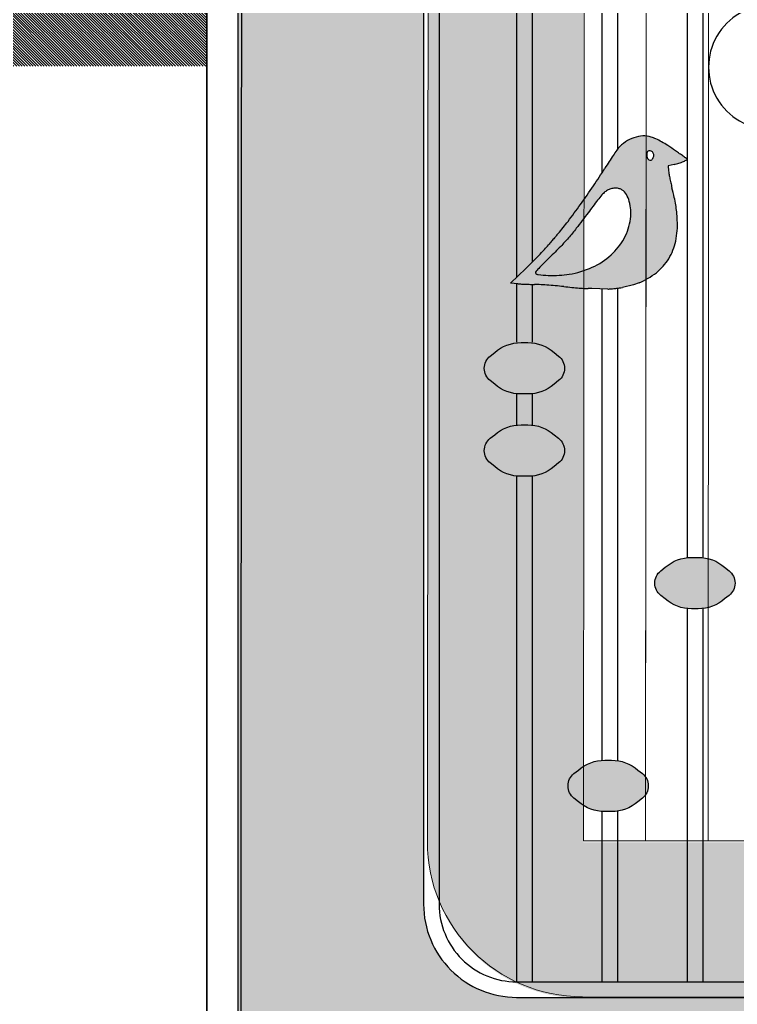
# Model space of a CAD drawing. Header units: millimetres. Extents: x 35877 to 3066687, y -650199 to -40525.
# Drawn here: x 147980.66 to 148003.8, y -178606.91 to -178575.16 of the extents above; entities that cross this region are included whole.
import ezdxf

# ---------------------------------------------------------------- set-up
doc = ezdxf.new("R2010")
doc.units = ezdxf.units.MM
doc.header["$MEASUREMENT"] = 0
for name, color, linetype, lineweight in [('A8_FURNITURE', 32, 'Continuous', 30), ('dim05', 1, 'Continuous', 13), ('ELEVATION', 250, 'Continuous', 9), ('Elevation 4.5', 206, 'Continuous', 5), ('FURNITURE', 32, 'Continuous', 9), ('NAME PLATE', 7, 'Continuous', 25), ('wall', 7, 'Continuous', 30)]:
    doc.layers.add(name, color=color, linetype=linetype, lineweight=lineweight)

msp = doc.modelspace()

# ---------------------------------------------------------------- hatches: boundary and pattern name
at = {"layer": 'dim05', "lineweight": 0, "true_color": 0xa47149, "transparency": 33554630}
h = msp.add_hatch(color=35, dxfattribs=at)
h.dxf.hatch_style = 1
h.paths.add_polyline_path([(148033.6782, -178523.7304), (147987.6861, -178523.7304), (147987.6937, -178615.6897), (148033.6858, -178615.6897), (148033.6846, -178600.7912), (148027.6858, -178600.7912), (148027.6858, -178603.6897, -0.4142136), (148024.6858, -178606.6897), (147996.6883, -178606.6897, -0.4142136), (147993.6883, -178603.6897), (147993.6883, -178534.6956, -0.4142136), (147996.6883, -178531.6956), (148024.6858, -178531.6956, -0.4142136), (148027.6858, -178534.6956), (148027.6858, -178561.5913), (148033.6813, -178561.5913)])
at = {"layer": 'Elevation 4.5', "lineweight": 0, "true_color": 0x000000, "transparency": 33554628}
h = msp.add_hatch(color=18, dxfattribs=at)
h.dxf.hatch_style = 1
edge = h.paths.add_edge_path()
edge.add_arc((148018.7619, -178592.0448), 22.7128, 507.18852, 507.83828, ccw=False)
edge.add_arc((148013.4818, -178588.6405), 16.4304, 506.36276, 507.18852, ccw=False)
edge.add_arc((148014.4605, -178589.2917), 17.6059, 505.7127, 506.36268, ccw=False)
edge.add_arc((148000.4716, -178579.7537), 0.6748, 498.83106, 505.7127, ccw=False)
edge.add_arc((148000.8684, -178580.1006), 1.2018, 484.00797, 498.83106, ccw=False)
edge.add_arc((148000.8468, -178580.0686), 1.1632, 468.82012, 484.00797, ccw=False)
edge.add_arc((148000.8095, -178579.9593), 1.0478, 452.7846, 468.82001, ccw=False)
edge.add_arc((148000.7957, -178579.6742), 0.7623, 432.43002, 452.7846, ccw=False)
edge.add_arc((148000.6365, -178580.177), 1.2897, 425.01577, 432.43002, ccw=False)
edge.add_arc((148000.0729, -178581.3864), 2.624, 420.65779, 425.01577, ccw=False)
edge.add_arc((147999.4653, -178582.4672), 3.8638, 417.0816, 420.65779, ccw=False)
edge.add_arc((147996.8831, -178586.4559), 8.6154, 415.11795, 417.0816, ccw=False)
edge.add_arc((147969.4044, -178625.872), 56.6645, 414.95139, 415.11795, ccw=False)
edge.add_arc((147982.8843, -178606.6554), 33.1914, 414.70247, 414.95139, ccw=False)
edge.add_arc((147962.2667, -178635.7774), 68.873, 414.599882, 414.702471, ccw=False)
edge.add_arc((148002.0163, -178579.8445), 0.2543, 409.23396, 414.59988, ccw=False)
edge.add_arc((148002.1712, -178579.6649), 0.0172, 298.20864, 409.23396, ccw=False)
edge.add_arc((148001.4928, -178578.4001), 1.4524, 293.39256, 298.20864, ccw=False)
edge.add_arc((148001.4216, -178578.2357), 1.6315, 287.9266, 293.39256, ccw=False)
edge.add_arc((148001.257, -178577.7267), 2.1665, 283.50765, 287.9266, ccw=False)
edge.add_line((148001.763, -178579.8333), (148001.5787, -178579.8776))
edge.add_line((148001.5787, -178579.8776), (148001.5878, -178580.0326))
edge.add_arc((148002.3396, -178579.9887), 0.7531, 183.34154, 189.81323)
edge.add_arc((148007.0315, -178579.1771), 5.5147, 189.81323, 191.30457)
edge.add_arc((148007.6822, -178579.0471), 6.1782, 191.30451, 192.83883)
edge.add_arc((148007.9333, -178578.9898), 6.4358, 192.83879, 194.32781)
edge.add_arc((147990.0178, -178583.5657), 12.0549, 372.79594, 374.32781, ccw=False)
edge.add_arc((147997.8805, -178581.7799), 3.9919, 369.30302, 372.79594, ccw=False)
edge.add_arc((147998.4935, -178581.6795), 3.3707, 365.43492, 369.30295, ccw=False)
edge.add_arc((147995.3428, -178581.9793), 6.5356, 363.07768, 365.43492, ccw=False)
edge.add_arc((147999.2663, -178581.7683), 2.6065, 348.21303, 363.07768, ccw=False)
edge.add_arc((148000.0621, -178581.9344), 1.7935, 328.54144, 348.21303, ccw=False)
edge.add_arc((148000.127, -178581.9741), 1.7174, 308.37567, 328.54144, ccw=False)
edge.add_arc((147999.7999, -178581.561), 2.2443, 291.87328, 308.37567, ccw=False)
edge.add_line((148000.636, -178583.6438), (148000.4569, -178583.7157))
edge.add_line((148000.4569, -178583.7157), (148000.0977, -178583.7975))
edge.add_arc((147999.8027, -178582.258), 1.5675, 277.56565, 280.84666, ccw=False)
edge.add_arc((147999.2597, -178578.1697), 5.6917, 276.30901, 277.56565, ccw=False)
edge.add_arc((147999.1983, -178577.6139), 6.2509, 275.06563, 276.30901, ccw=False)
edge.add_arc((147999.3287, -178579.0852), 4.7738, 273.54376, 275.06563, ccw=False)
edge.add_line((147999.6238, -178583.8499), (147999.1169, -178583.8342))
edge.add_line((147999.1169, -178583.8342), (147998.991, -178583.8342))
edge.add_arc((147998.991, -178582.7856), 1.0486, 265.59735, 270, ccw=False)
edge.add_arc((148001.1653, -178554.5451), 29.3726, 265.20293, 265.59735, ccw=False)
edge.add_arc((148000.9616, -178556.9722), 26.937, 264.68974, 265.20285, ccw=False)
edge.add_arc((148001.9427, -178546.4174), 37.5373, 264.28949, 264.68968, ccw=False)
edge.add_arc((147996.2348, -178603.4977), 19.8277, 444.28949, 445.08155)
edge.add_arc((147996.1541, -178604.4347), 20.7681, 445.08151, 445.84651)
edge.add_arc((147996.3181, -178602.1765), 18.504, 445.84648, 446.60254)
edge.add_arc((147997.2276, -178586.8563), 3.1569, 446.60254, 449.39965)
edge.add_arc((147997.3442, -178575.7278), 7.9723, 268.96302, 269.39965, ccw=False)
edge.add_line((147997.1999, -178583.6988), (147996.4898, -178583.663))
edge.add_arc((147980.3655, -178566.3547), 23.6552, 312.97168, 316.05955)
edge.add_arc((147985.8579, -178571.6698), 16.0121, 316.11651, 317.10322)
edge.add_arc((147994.7527, -178579.9344), 3.8704, 317.10322, 319.93677)
edge.add_arc((148073.3318, -178646.018), 98.8024, 499.848316, 499.936772, ccw=False)
edge.add_arc((148060.1202, -178634.8726), 81.5176, 499.744298, 499.848249, ccw=False)
edge.add_arc((148056.8288, -178632.0857), 77.2047, 499.654619, 499.744249, ccw=False)
edge.add_arc((148002.491, -178585.9298), 5.9099, 499.05554, 499.65462, ccw=False)
edge.add_arc((147992.1527, -178576.9605), 7.777, 319.05554, 322.77729)
edge.add_arc((147978.8195, -178566.8317), 24.5211, 322.77729, 324.3586)
edge.add_arc((147976.9266, -178565.4744), 26.8504, 324.3586, 325.91326)
edge.add_arc((147982.4418, -178569.2067), 20.1909, 325.91326, 327.83828)
edge = h.paths.add_edge_path(flags=16)
edge.add_arc((148000.8842, -178579.5139), 0.2323, 320.05653, 335.50465)
edge.add_arc((148000.9361, -178579.5376), 0.1751, 335.50465, 368.70961)
edge.add_arc((148000.9454, -178579.5362), 0.1658, 368.70961, 403.30219)
edge.add_arc((148000.983, -178579.5007), 0.1141, 403.30219, 446.9972)
edge.add_arc((148000.9837, -178579.4872), 0.1006, 446.9972, 494.99999)
edge.add_arc((148000.9802, -178579.4838), 0.0957, 494.99997, 528.67412)
edge.add_arc((148001.1401, -178579.5158), 0.2587, 528.67412, 544.70662)
edge.add_arc((148001.1535, -178579.5147), 0.2721, 184.70662, 200.39287)
edge.add_arc((148001.019, -178579.5647), 0.1287, 200.39287, 227.85535)
edge.add_arc((148001.0289, -178579.5537), 0.1434, 227.85535, 249.44083)
edge.add_arc((148001.0025, -178579.6241), 0.0683, 249.44083, 287.01666)
edge.add_arc((148000.998, -178579.6092), 0.0838, 287.01666, 320.05653)
edge = h.paths.add_edge_path(flags=16)
edge.add_arc((147999.9157, -178580.9238), 0.3225, 416.48854, 435.45402)
edge.add_arc((147999.8713, -178581.0952), 0.4996, 435.45402, 449.11678)
edge.add_arc((147999.8707, -178581.133), 0.5374, 449.11678, 462.30358)
edge.add_arc((147999.855, -178581.0612), 0.4639, 462.30358, 477.02902)
edge.add_arc((147999.927, -178581.2023), 0.6223, 477.02902, 488.85253)
edge.add_arc((148000.0388, -178581.3411), 0.8006, 488.85253, 498.64147)
edge.add_arc((148001.6905, -178582.7952), 3.0011, 498.64147, 502.77508)
edge.add_arc((148053.1481, -178621.8889), 67.6247, 502.775081, 503.205715)
edge.add_arc((147964.5547, -178555.6263), 43.0077, 322.36235, 323.20571, ccw=False)
edge.add_arc((147992.766, -178577.3815), 7.3824, 319.25591, 322.36235, ccw=False)
edge.add_arc((147993.8675, -178578.3305), 5.9284, 315.67016, 319.25591, ccw=False)
edge.add_arc((147983.3657, -178568.0715), 20.6096, 314.25199, 315.67016, ccw=False)
edge.add_arc((148010.6914, -178596.1202), 18.5494, 494.25199, 495.13273)
edge.add_arc((148001.2824, -178586.7546), 5.2737, 495.13273, 497.37914)
edge.add_arc((148003.0635, -178588.3937), 7.6942, 497.37914, 498.5497)
edge.add_arc((147997.3124, -178583.3143), 0.0212, 498.5497, 572.61788)
edge.add_arc((147997.4001, -178583.2582), 0.1254, 212.61788, 264.11514)
edge.add_arc((147997.9301, -178578.1162), 5.2946, 264.11514, 267.59679)
edge.add_arc((147997.8763, -178579.3987), 4.011, 267.59679, 272.66271)
edge.add_arc((147997.9374, -178580.7134), 2.6949, 272.66271, 279.48802)
edge.add_arc((147997.8815, -178580.3791), 3.0338, 279.48802, 294.18755)
edge.add_arc((147998.1706, -178581.0226), 2.3283, 294.18755, 312.11259)
edge.add_arc((147998.3686, -178581.2416), 2.0331, 312.11259, 331.43659)
edge.add_arc((147998.55, -178581.3404), 1.8266, 331.43651, 352.37921)
edge.add_arc((147998.9483, -178581.3937), 1.4247, 352.37921, 363.83927)
edge.add_arc((147999.0615, -178581.3861), 1.3113, 363.83927, 376.03421)
edge.add_arc((147999.3175, -178581.3125), 1.0448, 376.03421, 389.58284)
edge.add_arc((147999.8636, -178581.0025), 0.4169, 389.58284, 416.48854)
h = msp.add_hatch(color=18, dxfattribs=at)
h.dxf.hatch_style = 1
h.paths.add_polyline_path([(147998.2311, -178586.4107, 0.2335694), (147998.0411, -178586.0105), (147997.8964, -178585.8962, 0.1866469), (147997.0463, -178585.5797), (147996.83, -178585.5797, 0.1866469), (147995.9799, -178585.8962), (147995.8353, -178586.0105, 0.2294381), (147995.6452, -178586.4029, 0.2335694), (147995.8353, -178586.803), (147995.9799, -178586.9173, 0.1866469), (147996.83, -178587.2338), (147997.0463, -178587.2338, 0.1866469), (147997.8964, -178586.9173), (147998.0411, -178586.803, 0.2294381)])
h = msp.add_hatch(color=18, dxfattribs=at)
h.dxf.hatch_style = 1
h.paths.add_polyline_path([(147998.2312, -178589.0647, 0.2335694), (147998.0411, -178588.6646), (147997.8965, -178588.5503, 0.1866469), (147997.0464, -178588.2338), (147996.83, -178588.2338, 0.1866469), (147995.98, -178588.5503), (147995.8353, -178588.6646, 0.2294381), (147995.6453, -178589.0569, 0.2335694), (147995.8353, -178589.4571), (147995.98, -178589.5714, 0.1866469), (147996.83, -178589.8879), (147997.0464, -178589.8879, 0.1866469), (147997.8965, -178589.5714), (147998.0411, -178589.4571, 0.2294381)])
h = msp.add_hatch(color=18, dxfattribs=at)
h.dxf.hatch_style = 1
h.paths.add_polyline_path([(148003.7307, -178593.3381, 0.2335694), (148003.5407, -178592.9379), (148003.396, -178592.8236, 0.1866469), (148002.546, -178592.5071), (148002.3296, -178592.5071, 0.1866469), (148001.4796, -178592.8236), (148001.3349, -178592.9379, 0.2294381), (148001.1449, -178593.3302, 0.2335694), (148001.3349, -178593.7304), (148001.4796, -178593.8447, 0.1866469), (148002.3296, -178594.1612), (148002.546, -178594.1612, 0.1866469), (148003.396, -178593.8447), (148003.5407, -178593.7304, 0.2294381)])
h = msp.add_hatch(color=18, dxfattribs=at)
h.dxf.hatch_style = 1
h.paths.add_polyline_path([(148000.9319, -178599.8764, 0.2335694), (148000.7419, -178599.4762), (148000.5972, -178599.3619, 0.1866469), (147999.7471, -178599.0454), (147999.5308, -178599.0454, 0.1866469), (147998.6807, -178599.3619), (147998.5361, -178599.4762, 0.2294381), (147998.346, -178599.8686, 0.2335694), (147998.5361, -178600.2687), (147998.6807, -178600.383, 0.1866469), (147999.5308, -178600.6995), (147999.7471, -178600.6995, 0.1866469), (148000.5972, -178600.383), (148000.7419, -178600.2687, 0.2294381)])
at = {"layer": 'NAME PLATE', "lineweight": 0, "true_color": 0x000000, "transparency": 33554687}
h = msp.add_hatch(color=18, dxfattribs=at)
h.dxf.hatch_style = 1
h.set_gradient(color1=(153, 155, 55), color2=(229, 232, 120), name='INVCYLINDER')
h.paths.add_polyline_path([(148027.9378, -178536.7638, 0.4109881), (148022.9006, -178531.7818), (148022.9006, -178574.7279), (148027.9378, -178574.7243)], flags=17)
h.paths.add_polyline_path([(148027.938, -178578.7418, 0.9852287), (148027.8756, -178574.7433), (148022.9006, -178574.7279), (148022.9006, -178601.6887), (147998.8385, -178601.6887), (147998.8385, -178531.7815, 0.4142439), (147993.8558, -178536.7638), (147993.8085, -178601.7133, 0.4139883), (147998.8085, -178606.7172), (148022.8579, -178606.7357, 0.4196556), (148027.9665, -178601.7084)])
at = {"layer": 'NAME PLATE', "lineweight": 0, "transparency": 33554687}
h = msp.add_hatch(dxfattribs=at)
h.set_pattern_fill('ANSI31', color=8, scale=0.5, angle=90)
h.set_pattern_definition([(135, (414.78307, 1185.90105), (-0.044194173824, -0.044194173824), [])])
h.paths.add_polyline_path([(147986.6893, -178561.4942), (147977.6937, -178561.4942), (147977.6937, -178576.6635), (147986.6905, -178576.6635)])

# ---------------------------------------------------------------- linework, layer by layer
at = {"layer": 'A8_FURNITURE', "linetype": 'ByBlock', "lineweight": 15, "transparency": 33554687}
for p, q in [((147998.9022, -178531.7345, 531.9331), (147998.84, -178601.6407, -260.0646)), ((148000.8886, -178531.7347, 2.3445), (148000.8478, -178601.6423, -1.5547)), ((148002.8898, -178531.7348, 2.3432), (148002.877, -178578.6916, -0.0509)), ((148000.8604, -178578.691, -0.0509), (148000.84, -178601.6423, -260.7766)), ((148002.877, -178578.6916, -0.0509), (148002.8696, -178601.6438, -260.7766)), ((148022.8687, -178601.6592, -260.7766), (147998.84, -178601.6407, -260.7766))]:
    msp.add_line(p, q, dxfattribs=at)
at = {"layer": 'A8_FURNITURE', "linetype": 'ByBlock', "transparency": 33554687, "elevation": -0.0509}
msp.add_lwpolyline([(148033.8521, -178615.7215), (147987.7937, -178615.6861), (147987.8589, -178523.6702)], dxfattribs=at)
at = {"layer": 'A8_FURNITURE', "linetype": 'ByBlock', "lineweight": 15, "transparency": 33554687}
for points, elevation in [([(147993.8119, -178601.8504), (147993.8557, -178536.7165)], -0.0509), ([(148022.8578, -178606.6884), (147998.8085, -178606.6699)], -260.7766)]:
    msp.add_lwpolyline(points, dxfattribs=dict(at, elevation=elevation))
at = {"layer": 'A8_FURNITURE', "linetype": 'ByBlock', "transparency": 33554687}
msp.add_arc((148004.8775, -178576.693, 0.0509), 2, 90, 270.01595, dxfattribs=at)
at = {"layer": 'A8_FURNITURE', "linetype": 'ByBlock', "lineweight": 15, "transparency": 33554687}
msp.add_arc((147998.8123, -178601.666, -308.7242), 5.0038, 180, 269.95592, dxfattribs=at)
at = {"layer": 'ELEVATION', "color": 18, "true_color": 0x000000, "transparency": 33554687}
msp.add_line((147986.6937, -178645.6897, -0.0509), (147986.6937, -178522.6897, -0.0509), dxfattribs=at)
at = {"layer": 'Elevation 4.5', "color": 18, "lineweight": 30, "true_color": 0x000000, "transparency": 33554687}
for p, q in [((148002.1879, -178548.8817, -0.0509), (148002.1879, -178587.3685, -0.0509)), ((148002.6879, -178548.8605, -0.0509), (148002.6879, -178587.3784, -0.0509)), ((147996.6884, -178558.4091, -0.0509), (147996.6884, -178583.4712, -0.0509)), ((147997.1884, -178558.4091, -0.0509), (147997.1884, -178582.9843, -0.0509)), ((147999.4381, -178568.0796, -0.0509), (147999.4381, -178580.1062, -0.0509)), ((147999.9381, -178568.0796, -0.0509), (147999.9381, -178579.3405, -0.0509)), ((147997.1884, -178575.3499, -0.0509), (147997.1884, -178582.9022, -0.0509)), ((147996.6884, -178575.6496, -0.0509), (147996.6884, -178583.4712, -0.0509)), ((147999.4381, -178575.8982, -0.0509), (147999.4381, -178580.1062, -0.0509)), ((148001.763, -178579.8333, -0.0509), (148001.5787, -178579.8776, -0.0509)), ((148001.5787, -178579.8776, -0.0509), (148001.5878, -178580.0326, -0.0509)), ((147996.4898, -178583.663, -0.0509), (147996.9805, -178583.1891, -0.0509)), ((147996.7304, -178583.6798, -0.0509), (147996.4898, -178583.663, -0.0509)), ((147996.6884, -178583.6769, -0.0509), (147996.6884, -178584.5438, -0.0509)), ((147996.6884, -178583.6769, -0.0509), (147996.6884, -178584.5438, -0.0509)), ((147997.1884, -178583.6986, -0.0509), (147997.1884, -178584.5438, -0.0509)), ((147999.1169, -178583.8342, -0.0509), (147998.991, -178583.8342, -0.0509)), ((147999.6238, -178583.8499, -0.0509), (147999.1169, -178583.8342, -0.0509)), ((147999.4381, -178583.8441, -0.0509), (147999.4381, -178592.4543, -0.0509)), ((147999.4381, -178583.8441, -0.0509), (147999.4381, -178592.4543, -0.0509)), ((147999.9381, -178583.8208, -0.0509), (147999.9381, -178592.4641, -0.0509)), ((147999.9381, -178583.8208, -0.0509), (147999.9381, -178592.4641, -0.0509)), ((148000.4569, -178583.7157, -0.0509), (148000.0977, -178583.7975, -0.0509)), ((148000.636, -178583.6438, -0.0509), (148000.4569, -178583.7157, -0.0509)), ((147996.6884, -178584.5438, -0.0509), (147996.6884, -178585.5563, -0.0509)), ((147997.1884, -178584.5438, -0.0509), (147997.1884, -178585.5563, -0.0509)), ((147996.6884, -178587.2252, -0.0509), (147996.6884, -178588.2377, -0.0509)), ((147997.1884, -178587.2252, -0.0509), (147997.1884, -178588.2377, -0.0509)), ((148002.1879, -178587.3685, -0.0509), (148002.1879, -178592.511, -0.0509)), ((148002.6879, -178587.3784, -0.0509), (148002.6879, -178592.511, -0.0509)), ((147996.6884, -178589.8793, -0.0509), (147996.6884, -178606.1772, -0.0509)), ((147997.1884, -178589.8793, -0.0509), (147997.1884, -178606.1897, -0.0509)), ((147999.4381, -178592.4543, -0.0509), (147999.4381, -178599.0454, -0.0509)), ((147999.9381, -178592.4641, -0.0509), (147999.9381, -178599.0552, -0.0509)), ((148002.1879, -178594.1526, -0.0509), (148002.1879, -178602.5344, -0.0509)), ((148002.1879, -178594.1526, -0.0509), (148002.1879, -178606.1772, -0.0509)), ((148002.6879, -178594.1526, -0.0509), (148002.6879, -178602.5344, -0.0509)), ((148002.6879, -178594.1526, -0.0509), (148002.6879, -178606.1897, -0.0509)), ((147999.4381, -178600.6949, -0.0509), (147999.4381, -178606.1772, -0.0509)), ((147999.9381, -178600.685, -0.0509), (147999.9381, -178606.1897, -0.0509))]:
    msp.add_line(p, q, dxfattribs=at)
at = {"layer": 'Elevation 4.5', "color": 18, "lineweight": 30, "true_color": 0x000000, "transparency": 33554687, "elevation": -0.0509}
msp.add_lwpolyline([(148034.6782, -178522.7304), (147986.6861, -178522.7304), (147986.6937, -178615.6897), (148034.6858, -178615.6897)], close=True, dxfattribs=at)
msp.add_lwpolyline([(148027.1858, -178561.5913), (148027.1858, -178534.6956, 0.4142136), (148024.6858, -178532.1956), (147996.6883, -178532.1956, 0.4142136), (147994.1883, -178534.6956), (147994.1883, -178603.6897, 0.4142136), (147996.6883, -178606.1897), (148024.6858, -178606.1897, 0.4142136), (148027.1858, -178603.6897), (148027.1858, -178600.7912)], format="xyb", dxfattribs=at)
for points in [[(148000.9126, -178579.4161, 0.147998), (148000.8864, -178579.465, 0.070065), (148000.8822, -178579.537, 0.068555), (148000.8984, -178579.6095, 0.120405), (148000.9327, -178579.6601, 0.094464), (148000.9785, -178579.688, 0.16544), (148001.0225, -178579.6894, 0.145171), (148001.0622, -178579.663, 0.067507), (148001.0955, -178579.6102, 0.145904), (148001.1093, -178579.5111, 0.152099), (148001.066, -178579.4225, 0.193), (148000.989, -178579.3868, 0.212568)], [(147999.6442, -178580.648, 0.051635), (147999.5366, -178580.7177, 0.042739), (147999.4379, -178580.8121, 0.018038), (147999.3008, -178580.9797, 0.001879), (147998.9949, -178581.3855, -0.00368), (147998.612, -178581.8897, -0.013555), (147998.3591, -178582.1999, -0.015647), (147998.1083, -178582.4732, -0.006188), (147997.7474, -178582.8336, 0.003843), (147997.5447, -178583.0342, 0.009801), (147997.4017, -178583.1835, 0.005108), (147997.2965, -178583.3003, 0.334926), (147997.2945, -178583.3258, 0.228559), (147997.3872, -178583.3829, 0.015192), (147997.7081, -178583.4062, 0.022109), (147998.0626, -178583.4054, 0.029789), (147998.3816, -178583.3714, 0.064227), (147999.1246, -178583.1466, 0.078375), (147999.732, -178582.7499, 0.084521), (148000.1543, -178582.2137, 0.091628), (148000.3604, -178581.5826, 0.050044), (148000.3698, -178581.2983, 0.053263), (148000.3217, -178581.0239, 0.059186), (148000.2262, -178580.7967, 0.11794), (148000.0938, -178580.6549, 0.082944), (147999.9967, -178580.6116, 0.059685), (147999.879, -178580.5957, 0.057602), (147999.7561, -178580.6079, 0.06434)], [(147998.2313, -178586.4005), (147998.2313, -178586.4083, -0.2294381), (147998.0413, -178586.8007), (147997.8966, -178586.915, -0.1866469), (147997.0465, -178587.2315), (147996.8302, -178587.2315, -0.1866469), (147995.9801, -178586.915), (147995.8354, -178586.8007, -0.2294381), (147995.6454, -178586.4083), (147995.6454, -178586.4005, -0.2294381), (147995.8354, -178586.0082), (147995.9801, -178585.8939, -0.1866469), (147996.8302, -178585.5774), (147997.0465, -178585.5774, -0.1866469), (147997.8966, -178585.8939), (147998.0413, -178586.0082, -0.2294381)], [(147998.2313, -178589.0546), (147998.2313, -178589.0624, -0.2294381), (147998.0413, -178589.4547), (147997.8966, -178589.569, -0.1866469), (147997.0465, -178589.8855), (147996.8302, -178589.8855, -0.1866469), (147995.9801, -178589.569), (147995.8354, -178589.4547, -0.2294381), (147995.6454, -178589.0624), (147995.6454, -178589.0546, -0.2294381), (147995.8354, -178588.6622), (147995.9801, -178588.5479, -0.1866469), (147996.8302, -178588.2315), (147997.0465, -178588.2315, -0.1866469), (147997.8966, -178588.5479), (147998.0413, -178588.6622, -0.2294381)], [(148003.7309, -178593.3279), (148003.7309, -178593.3357, -0.2294381), (148003.5409, -178593.728), (148003.3962, -178593.8423, -0.1866469), (148002.5461, -178594.1588), (148002.3298, -178594.1588, -0.1866469), (148001.4797, -178593.8423), (148001.335, -178593.728, -0.2294381), (148001.145, -178593.3357), (148001.145, -178593.3279, -0.2294381), (148001.335, -178592.9356), (148001.4797, -178592.8213, -0.1866469), (148002.3298, -178592.5048), (148002.5461, -178592.5048, -0.1866469), (148003.3962, -178592.8213), (148003.5409, -178592.9356, -0.2294381)], [(148000.9321, -178599.8662), (148000.9321, -178599.874, -0.2294381), (148000.742, -178600.2664), (148000.5974, -178600.3807, -0.1866469), (147999.7473, -178600.6972), (147999.5309, -178600.6972, -0.1866469), (147998.6809, -178600.3807), (147998.5362, -178600.2664, -0.2294381), (147998.3462, -178599.874), (147998.3462, -178599.8662, -0.2294381), (147998.5362, -178599.4739), (147998.6809, -178599.3596, -0.1866469), (147999.5309, -178599.0431), (147999.7473, -178599.0431, -0.1866469), (148000.5974, -178599.3596), (148000.742, -178599.4739, -0.2294381)]]:
    msp.add_lwpolyline(points, format="xyb", close=True, dxfattribs=at)
at = {"layer": 'Elevation 4.5', "color": 18, "lineweight": 30, "true_color": 0x000000, "transparency": 33554687}
for centre, radius, start, end in [((148000.8684, -178580.1006, -0.0509), 1.2018, 124.00961, 138.83105), ((148000.8468, -178580.0686, -0.0509), 1.1632, 108.82106, 124.00967), ((148000.8095, -178579.9593, -0.0509), 1.0478, 92.78453, 108.82106), ((148000.7957, -178579.6742, -0.0509), 0.7623, 72.42989, 92.7845), ((148000.6365, -178580.177, -0.0509), 1.2897, 65.01571, 72.42994), ((148000.0729, -178581.3864, -0.0509), 2.624, 60.65766, 65.01574), ((147999.4653, -178582.4672, -0.0509), 3.8638, 57.08159, 60.6577), ((148014.4605, -178589.2917, -0.0509), 17.6059, 145.7127, 146.36037), ((148000.4716, -178579.7537, -0.0509), 0.6748, 138.83104, 145.71271), ((147996.8831, -178586.4559, -0.0509), 8.6154, 55.118, 57.08159), ((147969.4044, -178625.872, -0.0509), 56.6645, 54.95134, 55.11796), ((147982.8843, -178606.6554, -0.0509), 33.1914, 54.70265, 54.95131), ((148018.7619, -178592.0448, -0.0509), 22.7128, 147.18854, 147.83827), ((148013.4818, -178588.6405, -0.0509), 16.4304, 146.36029, 147.18855), ((148001.257, -178577.7267, -0.0509), 2.1665, 283.50766, 287.92668), ((148001.4216, -178578.2357, -0.0509), 1.6315, 287.92671, 293.39261), ((147962.2667, -178635.7774, -0.0509), 68.873, 54.599881, 54.702555), ((148001.4928, -178578.4001, -0.0509), 1.4524, 293.39261, 298.20865), ((148002.0163, -178579.8445, -0.0509), 0.2543, 49.23396, 54.59976), ((148002.1712, -178579.6649, -0.0509), 0.0172, 298.20868, 49.2339), ((147982.4418, -178569.2067, -0.0509), 20.1909, 325.91341, 327.83828), ((148002.3396, -178579.9887, -0.0509), 0.7531, 183.34149, 189.81327), ((148007.0315, -178579.1771, -0.0509), 5.5147, 189.81323, 191.30359), ((148007.6822, -178579.0471, -0.0509), 6.1782, 191.30363, 192.83891), ((148007.9333, -178578.9898, -0.0509), 6.4358, 192.83886, 194.32784), ((147976.9266, -178565.4744, -0.0509), 26.8504, 324.35885, 325.91338), ((147990.0178, -178583.5657, -0.0509), 12.0549, 12.79596, 14.3278), ((147997.8805, -178581.7799, -0.0509), 3.9919, 9.30398, 12.79601), ((147978.8195, -178566.8317, -0.0509), 24.5211, 322.77731, 324.35887), ((147998.4935, -178581.6795, -0.0509), 3.3707, 5.43493, 9.30409), ((147995.3428, -178581.9793, -0.0509), 6.5356, 3.07763, 5.43492), ((147992.1527, -178576.9605, -0.0509), 7.777, 319.05551, 322.77735), ((147999.2663, -178581.7683, -0.0509), 2.6065, 348.213, 3.07756), ((148073.3318, -178646.018, -0.0509), 98.8024, 139.848304, 139.936768), ((148060.1202, -178634.8726, -0.0509), 81.5176, 139.746019, 139.848235), ((148056.8288, -178632.0857, -0.0509), 77.2047, 139.654622, 139.746066), ((148002.491, -178585.9298, -0.0509), 5.9099, 139.05558, 139.65466), ((148000.0621, -178581.9344, -0.0509), 1.7935, 328.54274, 348.21298), ((147985.8579, -178571.6698, -0.0509), 16.0121, 316.11658, 317.10321), ((147994.7527, -178579.9344, -0.0509), 3.8704, 317.10316, 319.93687), ((147986.8843, -178572.7337, -0.0509), 14.5344, 313.99877, 315.13734), ((147984.5905, -178570.4508, -0.0509), 17.7706, 315.13734, 316.11663), ((148000.127, -178581.9741, -0.0509), 1.7174, 308.37533, 328.54279), ((147999.7999, -178581.561, -0.0509), 2.2443, 291.87324, 308.37541), ((147997.0977, -178578.4179, -0.0509), 5.2747, 266.00676, 267.23494), ((147997.4747, -178570.6126, -0.0509), 13.0892, 267.23495, 267.85787), ((147997.494, -178570.096, -0.0509), 13.6061, 267.85795, 268.47651), ((147997.3442, -178575.7278, -0.0509), 7.9723, 268.47653, 269.39967), ((147997.2276, -178586.8563, -0.0509), 3.1569, 86.60256, 89.3996), ((147996.3181, -178602.1765, -0.0509), 18.504, 85.84647, 86.60254), ((147996.1541, -178604.4347, -0.0509), 20.7681, 85.08149, 85.8465), ((147996.2348, -178603.4977, -0.0509), 19.8277, 84.28948, 85.08153), ((148001.9427, -178546.4174, -0.0509), 37.5373, 264.2895, 264.68966), ((148000.9616, -178556.9722, -0.0509), 26.937, 264.68971, 265.20285), ((148001.1653, -178554.5451, -0.0509), 29.3726, 265.20293, 265.59735), ((147998.991, -178582.7856, -0.0509), 1.0486, 265.59742, 269.99994), ((147999.3287, -178579.0852, -0.0509), 4.7738, 273.54376, 275.06551), ((147999.1983, -178577.6139, -0.0509), 6.2509, 275.06554, 276.30884), ((147999.2597, -178578.1697, -0.0509), 5.6917, 276.30883, 277.56565), ((147999.8027, -178582.258, -0.0509), 1.5675, 277.56567, 280.84666)]:
    msp.add_arc(centre, radius, start, end, dxfattribs=at)
at = {"layer": 'FURNITURE', "color": 18, "lineweight": 30, "true_color": 0x000000, "transparency": 33554687, "elevation": -0.0509}
for points in [[(147986.6937, -178522.6897), (147986.6937, -178615.6897), (147977.6937, -178615.6897), (147977.6937, -178491.6897), (147986.6937, -178491.6897)], [(147986.6937, -178491.6897), (148145.6937, -178491.6897), (148145.6937, -178633.6897), (148133.6937, -178633.6897), (148133.6937, -178627.6897), (148121.6937, -178627.6897), (148121.6937, -178621.6897), (148109.6937, -178621.6897), (148109.6937, -178615.6897), (147986.6937, -178615.6897), (147986.6937, -178522.6897)]]:
    msp.add_lwpolyline(points, dxfattribs=at)
at = {"layer": 'FURNITURE', "lineweight": 30, "transparency": 33554687, "elevation": -0.0509}
msp.add_lwpolyline([(148033.6858, -178615.6897), (148033.6782, -178523.7304), (147987.6861, -178523.7304), (147987.6937, -178615.6897)], dxfattribs=at)
msp.add_lwpolyline([(148027.6858, -178561.5913), (148027.6858, -178534.6956, 0.4142136), (148024.6858, -178531.6956), (147996.6883, -178531.6956, 0.4142136), (147993.6883, -178534.6956), (147993.6883, -178603.6897, 0.4142136), (147996.6883, -178606.6897), (148024.6858, -178606.6897, 0.4142136), (148027.6858, -178603.6897), (148027.6858, -178600.7912)], format="xyb", dxfattribs=at)
at = {"layer": 'wall', "transparency": 33554687, "elevation": -0.0509}
msp.add_lwpolyline([(147986.6937, -178522.6897), (148034.6937, -178522.6897), (148034.6937, -178615.6897), (147986.6937, -178615.6897)], close=True, dxfattribs=at)

doc.saveas('drawing.dxf')
